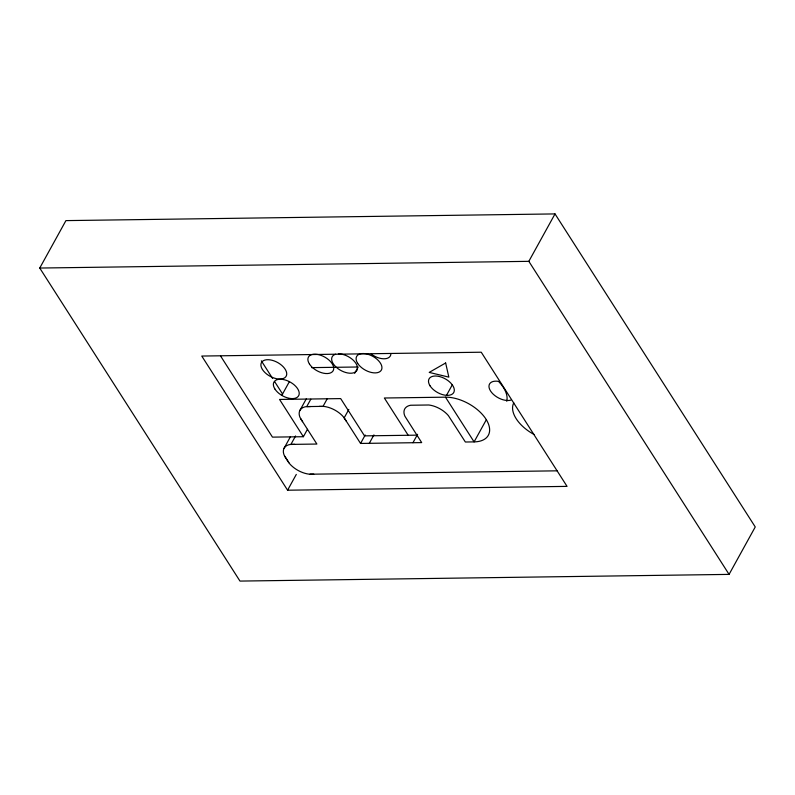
<?xml version="1.0" encoding="UTF-8"?>
<svg xmlns="http://www.w3.org/2000/svg" width="795" height="795" viewBox="0 0 795 795"><rect width="100%" height="100%" fill="white"/><g stroke="black" fill="none" stroke-linecap="round" stroke-linejoin="round"><path stroke-width="1.19" d="M39.75 268.044L65.925 220.613L555.019 213.915L755.25 526.956L729.075 574.388L239.981 581.085L39.75 268.044L528.834 261.336L729.075 574.388M281.877 395.224L289.44 381.53M299.864 410.478L306.264 398.891M310.805 399.209L306.731 406.593L323.038 406.364L327.113 398.991M284.053 448.291L290.453 436.703M295.571 435.968L290.92 444.405L316.887 444.047L300.52 418.448M220.692 356.18L272.466 437.131L303.382 436.713L307.456 429.33M287.581 490.207L567.054 486.381L481.243 352.215L201.761 356.051L287.581 490.207L296.306 474.406M354.649 373.312L358.138 366.992L311.67 367.628M348.836 409.425L344.185 417.852L360.552 443.441L421.688 442.606L404.894 416.202A19.328 10.752 28.9 0 1 410.627 405.241L428.843 404.993A19.328 10.752 28.9 0 1 448.38 415.606L465.363 442.01L474.088 441.891L486.311 419.76M360.552 443.441L365.213 435.014M369.287 443.322L373.938 434.895M412.953 442.726L417.614 434.299M446.651 395.055L452.464 384.522M528.834 261.336L555.019 213.915M319.252 406.414L324.042 406.434A19.328 10.752 28.9 0 1 343.569 417.037L346.252 421.082M313.777 474.158L308.977 474.148A19.328 10.752 28.9 0 1 289.45 463.535L284.272 455.446A19.328 10.752 28.9 0 1 290.016 444.494L294.707 444.345M445.488 397.172L474.088 441.891A32.595 18.136 28.9 0 0 485.993 419.164A32.595 18.136 28.9 0 0 445.488 397.172L384.353 398.007L408.193 435.272M416.918 435.153L364.517 435.869L340.687 398.603L279.552 399.448L303.382 436.713M309.99 474.217L557.076 470.829M310.517 406.533L305.827 406.682A19.328 10.752 28.9 0 0 300.093 417.633L302.587 421.688M261.336 360.831L272.635 378.5M274.633 381.61L282.613 394.082M284.699 456.26L288.833 462.73M498.853 381.779A32.595 18.136 28.9 0 1 506.733 401.236M534.002 434.458A32.595 18.136 28.9 0 1 513.769 402.836M510.807 400.153A14.121 7.861 28.9 0 1 490.535 390.991A14.121 7.861 28.9 0 1 498.843 381.441M390.911 353.825A14.121 7.861 28.9 0 1 371.255 354.093M338.372 353.854A14.121 7.861 28.9 0 1 357.482 367.499A14.121 7.861 28.9 0 1 339.853 369.894A14.121 7.861 28.9 0 1 335.639 354.232M445.647 362.987L429.191 372.408L448.837 377.128L445.647 362.987M430.045 385.833A14.121 7.861 28.9 0 0 452.444 393.992A14.121 7.861 28.9 0 0 441.702 377.218A14.121 7.861 28.9 0 0 430.045 385.833M357.671 363.365A14.121 7.861 28.9 0 0 380.07 371.523A14.121 7.861 28.9 0 0 369.327 354.739A14.121 7.861 28.9 0 0 357.671 363.365M309.454 364.031A14.121 7.861 28.9 0 0 331.853 372.189A14.121 7.861 28.9 0 0 321.12 355.405A14.121 7.861 28.9 0 0 309.454 364.031M274.941 389.063A14.121 7.861 28.9 0 0 297.34 397.222A14.121 7.861 28.9 0 0 286.607 380.437A14.121 7.861 28.9 0 0 274.941 389.063M262.459 369.536A14.121 7.861 28.9 0 0 284.849 377.695A14.121 7.861 28.9 0 0 274.116 360.91A14.121 7.861 28.9 0 0 262.459 369.536"/></g></svg>
